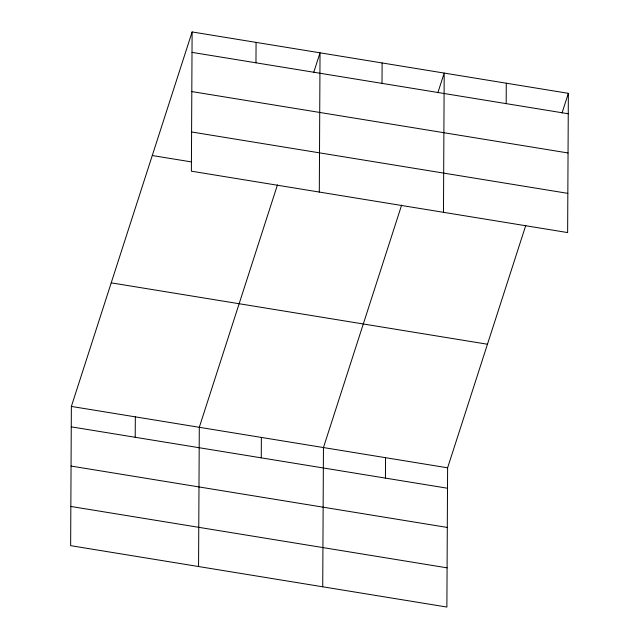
<?xml version="1.0" encoding="UTF-8"?>
<svg xmlns="http://www.w3.org/2000/svg" width="639" height="639" viewBox="0 0 639 639"><rect width="100%" height="100%" fill="white"/><g stroke="black" fill="none" stroke-linecap="round" stroke-linejoin="round"><path stroke-width="0.96" d="M192.115 31.95L191.388 171.188L567.632 232.572L568.359 93.334L192.115 31.95L71.368 406.428L70.641 545.666L446.885 607.05L447.612 467.812L525.777 225.399M135.22 437.284L135.332 416.868M198.561 566.537L199.296 427.299L277.454 184.887M255.967 62.806L256.079 42.382M261.263 457.851L261.375 437.427M319.308 192.059L320.035 52.821L313.701 72.479M322.727 586.794L323.454 447.556L401.619 205.143M382.01 83.374L382.122 62.949M385.429 478.108L385.533 457.684M443.474 212.316L444.201 73.078L437.859 92.735M506.176 103.63L506.28 83.206M562.024 112.999L568.359 93.334M192.012 52.374L568.255 113.758M191.804 91.577L568.047 152.969M191.588 131.977L567.839 193.361M152.266 155.525L191.628 161.947M111.218 282.853L487.461 344.237M71.368 406.428L447.612 467.812M71.264 426.852L447.508 488.236M71.057 466.063L447.3 527.447M70.841 506.455L447.092 567.839"/></g></svg>
